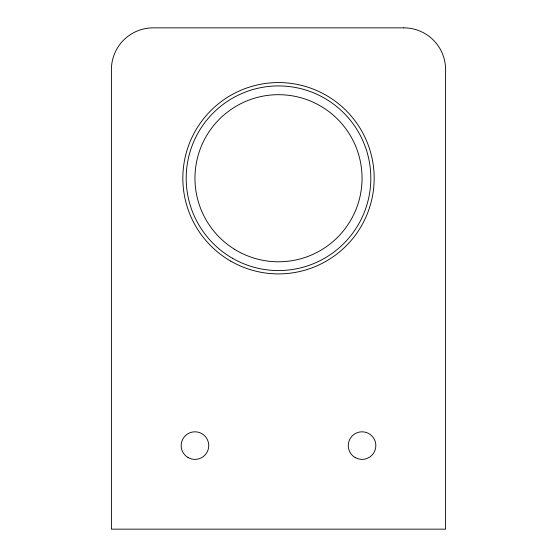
<?xml version="1.0" encoding="UTF-8"?>
<svg xmlns="http://www.w3.org/2000/svg" width="557" height="557" viewBox="0 0 557 557"><rect width="100%" height="100%" fill="white"/><g stroke="black" fill="none" stroke-linecap="round" stroke-linejoin="round"><path stroke-width="0.84" d="M403.825 27.85L153.175 27.85A41.775 41.775 0 0 0 111.4 69.625L111.4 529.15L445.6 529.15L445.6 69.625A41.775 41.775 0 0 0 403.825 27.85M232.339 258.19A92.323 92.323 0 0 0 370.823 178.24A92.323 92.323 0 0 0 232.339 98.29A92.323 92.323 0 0 0 232.339 258.19M230.668 261.087A95.665 95.665 0 0 0 374.165 178.24A95.665 95.665 0 0 0 230.668 95.393A95.665 95.665 0 0 0 230.668 261.087M234.581 249.313A83.55 83.55 0 0 0 362.015 180.74A83.55 83.55 0 0 0 238.904 104.667A83.55 83.55 0 0 0 234.581 249.313M355.157 457.541A13.786 13.786 0 0 0 375.836 445.6A13.786 13.786 0 0 0 355.157 433.659A13.786 13.786 0 0 0 355.157 457.541M188.057 457.541A13.786 13.786 0 0 0 208.736 445.6A13.786 13.786 0 0 0 188.057 433.659A13.786 13.786 0 0 0 188.057 457.541"/></g></svg>
